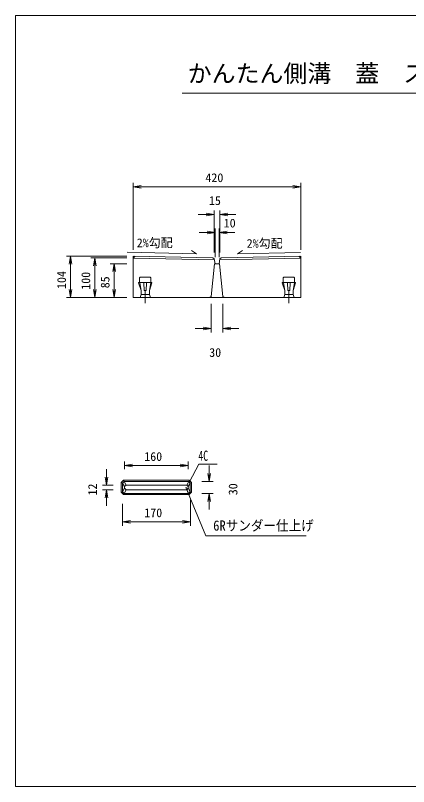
# Model space of a CAD drawing. Units: millimetres, scale not verified. Extents: x 1573 to 15247, y 1105 to 10775.
# Drawn here: x 1573 to 6499, y 1105 to 10775 of the extents above; entities that cross this region are included whole.
import ezdxf
from ezdxf.enums import TextEntityAlignment as Align

# ---------------------------------------------------------------- set-up
doc = ezdxf.new("R2010")
doc.units = ezdxf.units.MM
doc.header["$LTSCALE"] = 20
doc.linetypes.add('USER1', pattern=[19, 12.7, -6.3])
for name, color, linetype, lineweight in [('0_2', 7, 'Continuous', 18), ('D-STR-DIM（寸法）', 7, 'Continuous', 18), ('D-STR-HTXT（旗揚げ）', 7, 'Continuous', 18), ('D-STR-STR1（構造物）', 7, 'Continuous', 18), ('D-STR（構造物外形線）', 1, 'USER1', 18), ('D-TTL(外枠）', 2, 'Continuous', 18), ('D-TTL-LINE（枠内）', 2, 'Continuous', 18), ('用紙-作図レイヤ', 7, 'Continuous', 18)]:
    doc.layers.add(name, color=color, linetype=linetype, lineweight=lineweight)
doc.layers.add('D-STR-TXT（文字）', color=7, linetype='Continuous')
doc.layers.add('用紙-用紙-GR1_02', color=7, linetype='Continuous')
doc.styles.add('ＭＳ ゴシック', font='')
doc.styles.get('ＭＳ ゴシック').set_extended_font_data('MS Gothic')

msp = doc.modelspace()

# ---------------------------------------------------------------- linework, layer by layer
at = {"layer": '0_2'}
for p, q in [((3049.34, 8627.16), (3149.34, 8643.83)), ((3149.34, 8610.5), (3049.34, 8627.16)), ((3049.34, 8627.16), (3149.34, 8627.16)), ((5049.34, 8643.83), (5149.34, 8627.16)), ((5149.34, 8627.16), (5049.34, 8610.5)), ((5149.34, 8627.16), (5049.34, 8627.16)), ((3964.31, 8293.93), (4064.31, 8277.26)), ((4064.31, 8277.26), (3964.31, 8260.6)), ((4064.31, 8277.26), (3964.31, 8277.26)), ((4134.37, 8277.26), (4234.37, 8293.93)), ((4234.37, 8260.6), (4134.37, 8277.26)), ((4134.37, 8277.26), (4234.37, 8277.26)), ((3974.34, 8067.91), (4074.34, 8051.24)), ((4074.34, 8051.24), (3974.34, 8034.57)), ((4074.34, 8051.24), (3974.34, 8051.24)), ((4124.34, 8051.24), (4224.34, 8067.91)), ((4224.34, 8034.57), (4124.34, 8051.24)), ((4124.34, 8051.24), (4224.34, 8051.24)), ((2247.7, 7656.88), (2264.36, 7756.88)), ((2264.36, 7756.88), (2281.03, 7656.88)), ((2264.36, 7756.88), (2264.36, 7656.88)), ((2551.18, 7636.88), (2567.85, 7736.88)), ((2567.85, 7736.88), (2584.51, 7636.88)), ((2567.85, 7736.88), (2567.85, 7636.88)), ((2792.89, 7561.88), (2809.56, 7661.88)), ((2809.56, 7661.88), (2826.22, 7561.88)), ((2809.56, 7661.88), (2809.56, 7561.88)), ((2264.36, 7236.88), (2247.7, 7336.88)), ((2281.03, 7336.88), (2264.36, 7236.88)), ((2264.36, 7236.88), (2264.36, 7336.88)), ((2567.85, 7236.88), (2551.18, 7336.88)), ((2584.51, 7336.88), (2567.85, 7236.88)), ((2567.85, 7236.88), (2567.85, 7336.88)), ((2809.56, 7236.88), (2792.89, 7336.88)), ((2826.22, 7336.88), (2809.56, 7236.88)), ((2809.56, 7236.88), (2809.56, 7336.88)), ((3925.92, 6864.62), (4025.92, 6847.95)), ((4025.92, 6847.95), (3925.92, 6831.29)), ((4025.92, 6847.95), (3925.92, 6847.95)), ((4172.76, 6847.95), (4272.76, 6864.62)), ((4272.76, 6831.29), (4172.76, 6847.95)), ((4172.76, 6847.95), (4272.76, 6847.95)), ((2939.41, 5130.97), (3039.41, 5147.64)), ((3039.41, 5114.3), (2939.41, 5130.97)), ((2939.41, 5130.97), (3039.41, 5130.97)), ((3639.41, 5147.64), (3739.41, 5130.97)), ((3739.41, 5130.97), (3639.41, 5114.3)), ((3739.41, 5130.97), (3639.41, 5130.97)), ((3999.85, 4931.39), (3983.18, 5031.39)), ((4016.51, 5031.39), (3999.85, 4931.39)), ((3999.85, 4931.39), (3999.85, 5031.39)), ((2714.64, 4886.39), (2697.97, 4986.39)), ((2731.3, 4986.39), (2714.64, 4886.39)), ((2714.64, 4886.39), (2714.64, 4986.39)), ((2697.97, 4726.39), (2714.64, 4826.39)), ((2714.64, 4826.39), (2731.3, 4726.39)), ((2714.64, 4826.39), (2714.64, 4726.39)), ((3983.18, 4681.39), (3999.85, 4781.39)), ((3999.85, 4781.39), (4016.51, 4681.39)), ((3999.85, 4781.39), (3999.85, 4681.39)), ((2914.41, 4425.23), (3014.41, 4441.89)), ((3014.41, 4408.56), (2914.41, 4425.23)), ((2914.41, 4425.23), (3014.41, 4425.23)), ((3665.01, 4441.89), (3765.01, 4425.23)), ((3765.01, 4425.23), (3665.01, 4408.56)), ((3765.01, 4425.23), (3665.01, 4425.23))]:
    msp.add_line(p, q, dxfattribs=at)
at = {"layer": 'D-STR-DIM（寸法）'}
for p, q in [((3049.34, 7836.88), (3049.34, 8677.16)), ((3149.34, 8627.16), (5049.34, 8627.16)), ((5149.34, 7836.88), (5149.34, 8677.16)), ((4064.31, 7802.08), (4064.31, 8327.26)), ((4134.37, 7802.08), (4134.37, 8327.26)), ((3964.31, 8277.26), (3864.31, 8277.26)), ((4234.37, 8277.26), (4334.37, 8277.26)), ((3974.34, 8051.24), (3874.34, 8051.24)), ((4074.34, 7741.88), (4074.34, 8101.24)), ((4124.34, 7741.88), (4124.34, 8101.24)), ((4224.34, 8051.24), (4324.34, 8051.24)), ((2969.34, 7756.88), (2214.36, 7756.88)), ((2969.34, 7736.88), (2517.85, 7736.88)), ((2264.36, 7656.88), (2264.36, 7336.88)), ((2969.34, 7661.88), (2759.56, 7661.88)), ((2567.85, 7636.88), (2567.85, 7336.88)), ((2809.56, 7561.88), (2809.56, 7336.88)), ((2969.34, 7236.88), (2214.36, 7236.88)), ((2969.34, 7236.88), (2517.85, 7236.88)), ((2969.34, 7236.88), (2759.56, 7236.88)), ((4025.92, 7156.88), (4025.92, 6797.95)), ((4172.76, 7156.88), (4172.76, 6797.95)), ((3925.92, 6847.95), (3825.92, 6847.95)), ((4272.76, 6847.95), (4372.76, 6847.95)), ((2939.41, 5083.57), (2939.41, 5180.97)), ((3639.41, 5130.97), (3039.41, 5130.97)), ((3739.41, 5083.57), (3739.41, 5180.97)), ((3999.85, 5031.39), (3999.85, 5131.39)), ((2714.64, 4986.39), (2714.64, 5086.39)), ((2796.91, 4886.39), (2664.64, 4886.39)), ((3906.91, 4931.39), (4049.85, 4931.39)), ((2796.91, 4826.39), (2664.64, 4826.39)), ((3906.91, 4781.39), (4049.85, 4781.39)), ((2714.64, 4726.39), (2714.64, 4626.39)), ((2914.41, 4651.39), (2914.41, 4375.23)), ((3765.01, 4700.78), (3765.01, 4375.23)), ((3999.85, 4681.39), (3999.85, 4581.39)), ((3665.01, 4425.23), (3014.41, 4425.23))]:
    msp.add_line(p, q, dxfattribs=at)
at = {"layer": 'D-STR-HTXT（旗揚げ）'}
for p, q in [((3842.89, 7786.9), (2972.63, 7804.31)), ((3842.89, 7786.9), (3778.89, 7825.86)), ((4355.79, 7786.9), (4419.79, 7825.86)), ((4355.79, 7786.9), (5143.91, 7802.66))]:
    msp.add_line(p, q, dxfattribs=at)
at = {"layer": 'D-STR-STR1（構造物）'}
for p, q in [((3129.34, 7426.88), (3129.34, 7484.38)), ((3136.84, 7491.88), (3261.84, 7491.88)), ((3269.34, 7484.38), (3269.34, 7426.88)), ((4929.34, 7484.38), (4929.34, 7426.88)), ((5061.84, 7491.88), (4936.84, 7491.88)), ((5069.34, 7426.88), (5069.34, 7484.38)), ((3146.84, 7326.88), (3115.73, 7422.6)), ((3118.84, 7426.88), (3279.84, 7426.88)), ((3146.84, 7326.88), (3130.12, 7422.44)), ((3186.84, 7326.88), (3182.06, 7422.38)), ((3186.34, 7426.88), (3264.84, 7426.88)), ((3189.84, 7426.88), (3212.34, 7426.88)), ((3216.62, 7422.38), (3211.84, 7326.88)), ((3282.95, 7422.6), (3251.84, 7326.88)), ((3268.56, 7422.44), (3251.84, 7326.88)), ((4915.73, 7422.6), (4946.84, 7326.88)), ((5079.84, 7426.88), (4918.84, 7426.88)), ((4930.12, 7422.44), (4946.84, 7326.88)), ((5012.34, 7426.88), (4933.84, 7426.88)), ((4982.06, 7422.38), (4986.84, 7326.88)), ((5008.84, 7426.88), (4986.34, 7426.88)), ((5011.84, 7326.88), (5016.62, 7422.38)), ((5051.84, 7326.88), (5082.95, 7422.6)), ((5051.84, 7326.88), (5068.56, 7422.44)), ((3146.84, 7276.88), (3134.34, 7236.88)), ((3146.84, 7276.88), (3146.84, 7326.88)), ((3251.84, 7276.88), (3146.84, 7276.88)), ((3211.84, 7326.88), (3186.84, 7326.88)), ((3199.34, 7180.49), (3199.34, 7320.07)), ((3199.34, 7180.49), (3199.34, 7320.07)), ((3199.34, 7167.09), (3199.34, 7306.67)), ((3199.34, 7167.09), (3199.34, 7306.67)), ((3251.84, 7276.88), (3251.84, 7326.88)), ((3251.84, 7276.88), (3264.34, 7236.88)), ((4946.84, 7276.88), (4934.34, 7236.88)), ((4946.84, 7276.88), (4946.84, 7326.88)), ((4946.84, 7276.88), (5051.84, 7276.88)), ((4986.84, 7326.88), (5011.84, 7326.88)), ((4999.34, 7180.49), (4999.34, 7320.07)), ((4999.34, 7180.49), (4999.34, 7320.07)), ((4999.34, 7167.09), (4999.34, 7306.67)), ((5051.84, 7276.88), (5051.84, 7326.88)), ((5051.84, 7276.88), (5064.34, 7236.88))]:
    msp.add_line(p, q, dxfattribs=at)
for centre, radius, start, end in [((3136.84, 7484.38), 7.5, 90, 180), ((3261.84, 7484.38), 7.5, 0, 90), ((4936.84, 7484.38), 7.5, 90, 180), ((5061.84, 7484.38), 7.5, 0, 90), ((3120.23, 7422.6), 4.5, 108.00415, 180), ((3134.62, 7422.44), 4.5, 99.92624, 180), ((3186.56, 7422.38), 4.5, 92.8624, 180), ((3212.12, 7422.38), 4.5, 0, 87.1376), ((3264.06, 7422.44), 4.5, 0, 80.07376), ((3278.45, 7422.6), 4.5, 0, 71.99585), ((4920.23, 7422.6), 4.5, 108.00415, 180), ((4934.62, 7422.44), 4.5, 99.92624, 180), ((4986.56, 7422.38), 4.5, 92.8624, 180), ((5012.12, 7422.38), 4.5, 0, 87.1376), ((5064.06, 7422.44), 4.5, 0, 80.07376), ((5078.45, 7422.6), 4.5, 0, 71.99585)]:
    msp.add_arc(centre, radius, start, end, dxfattribs=at)
at = {"layer": 'D-STR（構造物外形線）', "linetype": 'Continuous'}
for p, q in [((3049.34, 7236.88), (3049.34, 7756.88)), ((4046.78, 7736.93), (3049.34, 7756.88)), ((3049.34, 7731.38), (3074.34, 7756.38)), ((4046.84, 7736.88), (4064.31, 7722.08)), ((4151.9, 7736.93), (4134.37, 7722.08)), ((4151.9, 7736.93), (5149.34, 7756.88)), ((5149.34, 7731.38), (5124.34, 7756.38)), ((5149.34, 7236.88), (5149.34, 7756.88)), ((4066.06, 7711.54), (3049.34, 7731.87)), ((4069.34, 7661.88), (4025.92, 7251.79)), ((4064.31, 7722.08), (4074.34, 7661.88)), ((4069.34, 7661.88), (4129.34, 7661.88)), ((4134.37, 7722.08), (4124.34, 7661.88)), ((4129.34, 7661.88), (4172.76, 7251.79)), ((4132.62, 7711.54), (5149.84, 7731.88)), ((3049.34, 7236.88), (5149.34, 7236.88)), ((4025.92, 7251.79), (4009.34, 7236.88)), ((4172.76, 7251.79), (4189.34, 7236.88))]:
    msp.add_line(p, q, dxfattribs=at)
at = {"layer": 'D-TTL(外枠）'}
for p, q in [((1573.24, 1105.12), (1573.24, 10774.88)), ((15246.76, 10774.88), (1573.24, 10774.88)), ((1573.24, 1105.12), (15246.76, 1105.12))]:
    msp.add_line(p, q, dxfattribs=at)
at = {"layer": 'D-TTL-LINE（枠内）'}
msp.add_line((3663.67, 9798.49), (13166.97, 9798.49), dxfattribs=at)
at = {"layer": '用紙-作図レイヤ'}
for p, q in [((3755.45, 4925.35), (3869.57, 5146.57)), ((3869.57, 5146.57), (4099.57, 5146.57)), ((2928.19, 4946.39), (2899.41, 4917.6)), ((2934.41, 4931.39), (2928.19, 4946.39)), ((3750.62, 4946.39), (2928.19, 4946.39)), ((3744.41, 4931.39), (3750.62, 4946.39)), ((3779.41, 4917.6), (3750.62, 4946.39)), ((3755.45, 4925.35), (3757.57, 4935.12)), ((3755.45, 4925.35), (3760.03, 4934.24)), ((3755.45, 4925.35), (3762.17, 4932.75)), ((2914.41, 4911.39), (2899.41, 4917.6)), ((2899.41, 4917.6), (2899.41, 4795.18)), ((2934.41, 4931.39), (2914.41, 4911.39)), ((2914.41, 4911.39), (2939.41, 4866.39)), ((2914.41, 4911.39), (2914.41, 4801.39)), ((2914.41, 4801.39), (2939.41, 4846.39)), ((2934.41, 4931.39), (2959.41, 4886.39)), ((3744.41, 4931.39), (2934.41, 4931.39)), ((2959.41, 4886.39), (2939.41, 4866.39)), ((2939.41, 4866.39), (2939.41, 4846.39)), ((2959.41, 4826.39), (2939.41, 4846.39)), ((3719.41, 4886.39), (2959.41, 4886.39)), ((3709.41, 4856.39), (3959.9, 4248.9)), ((3709.41, 4856.39), (3713.22, 4847.15)), ((3709.41, 4856.39), (3715.48, 4848.45)), ((3709.41, 4856.39), (3710.7, 4846.47)), ((3744.41, 4931.39), (3719.41, 4886.39)), ((3719.41, 4886.39), (3739.41, 4866.39)), ((3719.41, 4826.39), (3739.41, 4846.39)), ((3764.41, 4911.39), (3739.41, 4866.39)), ((3739.41, 4866.39), (3739.41, 4846.39)), ((3764.41, 4801.39), (3739.41, 4846.39)), ((3744.41, 4931.39), (3764.41, 4911.39)), ((3764.41, 4911.39), (3779.41, 4917.6)), ((3764.41, 4911.39), (3764.41, 4801.39)), ((3779.41, 4795.18), (3779.41, 4917.6)), ((2914.41, 4801.39), (2899.41, 4795.18)), ((2899.41, 4795.18), (2928.19, 4766.39)), ((2914.41, 4801.39), (2934.41, 4781.39)), ((2928.19, 4766.39), (2934.41, 4781.39)), ((2928.19, 4766.39), (3750.62, 4766.39)), ((2934.41, 4781.39), (2959.41, 4826.39)), ((3744.41, 4781.39), (2934.41, 4781.39)), ((3719.41, 4826.39), (2959.41, 4826.39)), ((3744.41, 4781.39), (3719.41, 4826.39)), ((3764.41, 4801.39), (3744.41, 4781.39)), ((3750.62, 4766.39), (3744.41, 4781.39)), ((3750.62, 4766.39), (3779.41, 4795.18)), ((3764.41, 4801.39), (3779.41, 4795.18)), ((3959.9, 4248.9), (5218.12, 4248.9))]:
    msp.add_line(p, q, dxfattribs=at)

# ---------------------------------------------------------------- texts
at = {"layer": 'D-STR-DIM（寸法）', "style": 'ＭＳ ゴシック'}
for s, p in [('420', (3953.91, 8652.16)), ('15', (3998.07, 8364.76)), ('10', (4182.98, 8082.72)), ('30', (4001.5, 6460.45)), ('160', (3187.5, 5155.97)), ('170', (3187.81, 4450.23))]:
    msp.add_text(s, height=110, dxfattribs=at).set_placement(p, align=Align.BOTTOM_LEFT)
for s, p in [('104', (2239.36, 7344.59)), ('100', (2542.85, 7334.97)), ('85', (2784.56, 7353.44)), ('12', (2627.14, 4754.74)), ('30', (4387.35, 4758.55))]:
    msp.add_text(s, height=110, rotation=90, dxfattribs=at).set_placement(p, align=Align.BOTTOM_LEFT)
at = {"layer": 'D-STR-TXT（文字）', "style": 'ＭＳ ゴシック'}
for p in [(3093.76, 7835.44), (4470.92, 7828.13)]:
    msp.add_text('2%勾配', height=110, dxfattribs=at).set_placement(p, align=Align.BOTTOM_LEFT)
at = {"layer": '用紙-作図レイヤ', "style": 'ＭＳ ゴシック'}
for s, width, p in [('4C', 0.7, (3865.05, 5151.59)), ('6Rサンダー仕上げ', 0.9, (4051.25, 4275.68))]:
    msp.add_text(s, height=128.3, dxfattribs=dict(at, width=width)).set_placement(p, align=Align.BOTTOM_LEFT)
at = {"layer": '用紙-用紙-GR1_02', "style": 'ＭＳ ゴシック'}
msp.add_text('かんたん側溝\u3000蓋\u3000スリットタイプS型（2%勾配）300', height=219.9, dxfattribs=at).set_placement((3731.83, 9871.06), align=Align.BOTTOM_LEFT)

doc.saveas('drawing.dxf')
